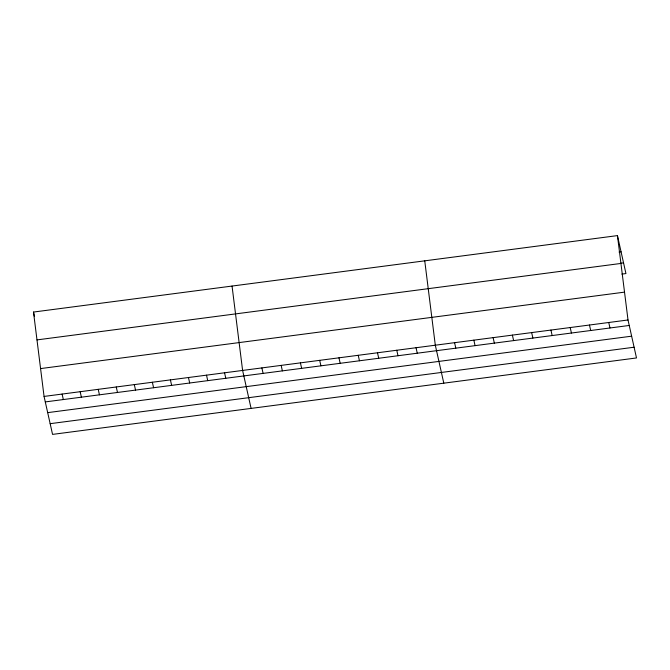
<?xml version="1.0" encoding="UTF-8"?>
<svg xmlns="http://www.w3.org/2000/svg" width="670" height="670" viewBox="0 0 670 670"><rect width="100%" height="100%" fill="white"/><g stroke="black" fill="none" stroke-linecap="round" stroke-linejoin="round"><path stroke-width="1" d="M617.447 235.606L628.016 319.975L636.5 357.947L52.553 434.394L44.061 396.431L33.5 312.053L617.447 235.606L625.939 273.569L621.877 274.105M619.047 252.079L621.073 251.811M620.495 263.251L623.544 262.858M36.984 339.899L620.939 263.444M40.577 368.584L624.524 292.137M44.061 396.431L628.016 319.975M45.292 401.916L629.239 325.461M47.687 412.636L631.634 336.181M50.158 423.675L634.105 347.228M608.745 322.496L609.968 327.99M589.474 325.025L590.697 330.511M570.204 327.546L571.426 333.032M550.933 330.067L552.155 335.553M531.662 332.588L532.885 338.082M512.391 335.109L513.622 340.603M493.12 337.638L494.351 343.124M473.849 340.159L475.08 345.645M454.578 342.68L455.809 348.174M443.8 383.173L435.307 345.201L424.747 260.831M416.036 347.73L417.268 353.216M396.766 350.251L397.997 355.736M377.495 352.772L378.726 358.266M358.232 355.293L359.455 360.787M338.961 357.822L340.184 363.308M319.691 360.343L320.913 365.828M300.42 362.864L301.642 368.358M281.149 365.385L282.372 370.878M261.878 367.914L263.101 373.399M251.091 408.399L242.607 370.435L232.046 286.065M224.559 372.796L225.782 378.282M206.511 375.158L207.733 380.652M188.454 377.52L189.685 383.014M170.406 379.882L171.637 385.376M152.358 382.252L153.589 387.737M134.31 384.614L135.541 390.099M116.262 386.975L117.484 392.461M98.214 389.337L99.436 394.823M80.165 391.699L81.388 397.193M62.109 394.06L63.34 399.555M33.5 312.053L34.522 316.634"/></g></svg>
